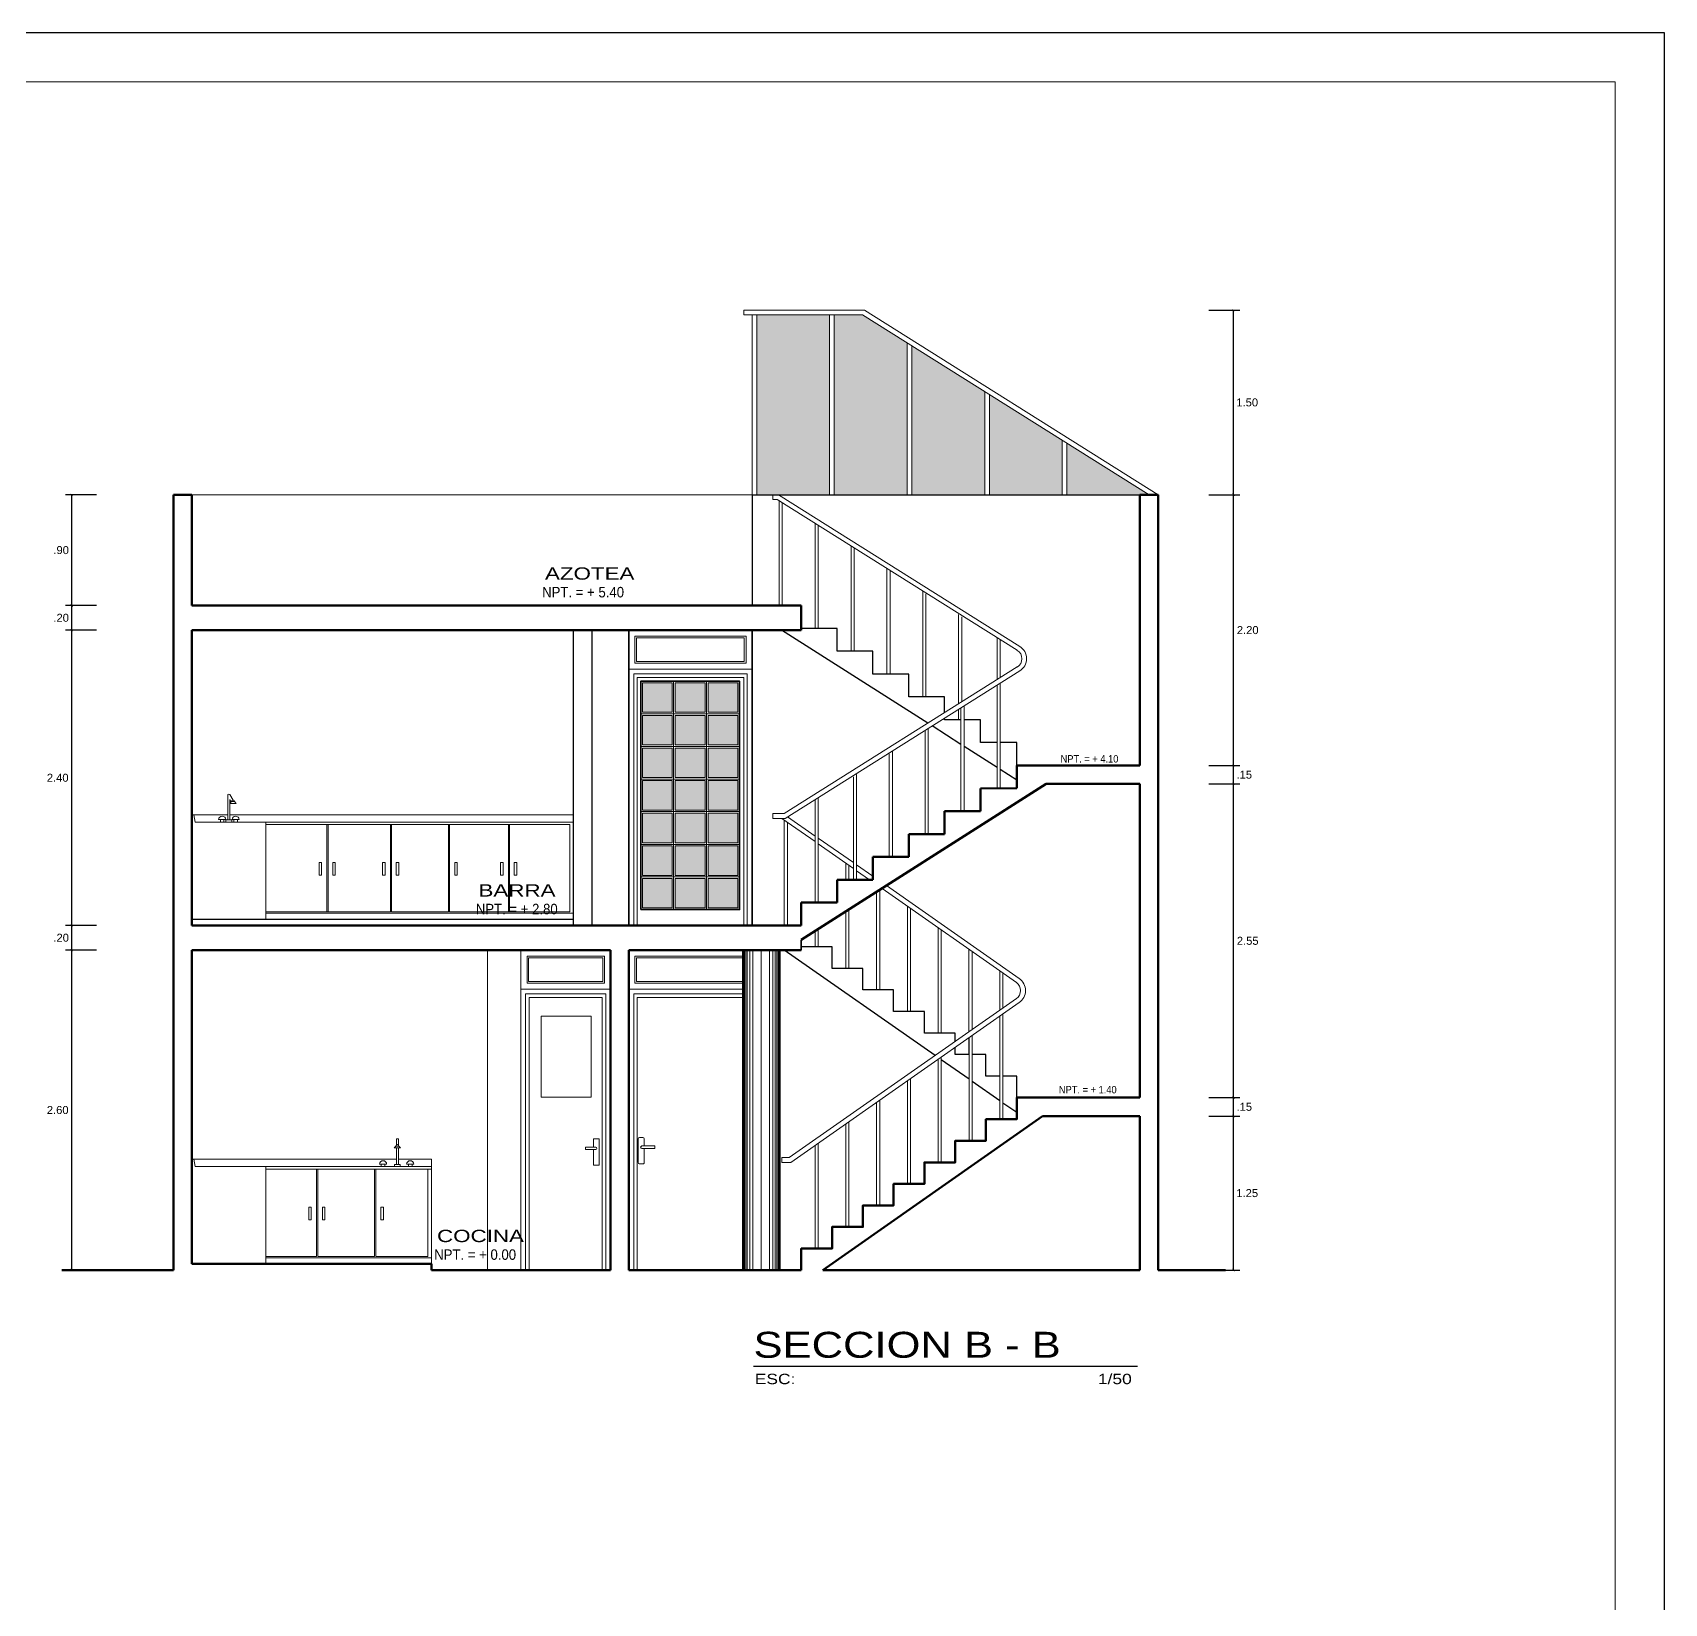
# Model space of a CAD drawing. Header units: millimetres. Extents: x 2033 to 2295, y 1536 to 1691.
# Drawn here: x 2149.63 to 2162.89, y 1625.46 to 1638.22 of the extents above; entities that cross this region are included whole.
import ezdxf

# ---------------------------------------------------------------- set-up
doc = ezdxf.new("R2010")
doc.units = ezdxf.units.MM
doc.layers.get('Defpoints').update_dxf_attribs({"color": 164})
for name, color, linetype, lineweight in [('cotas', 251, 'Continuous', 15), ('Detalles', 245, 'Continuous', 13), ('Detalles 1', 155, 'Continuous', 13), ('FACHADA', 40, 'Continuous', 35), ('Muebles', 33, 'Continuous', 9), ('muro bajo', 61, 'Continuous', 30), ('muroalto', 12, 'Continuous', 50), ('murolejos', 73, 'Continuous', 18), ('MUROS BAJOS', 80, 'Continuous', 25), ('NPT', 63, 'Continuous', 15), ('Puertas y ventanas', 163, 'Continuous', 5), ('Texto S.', 7, 'Continuous', 30), ('TEXTOS', 7, 'Continuous', 5), ('Texturas', 8, 'Continuous', 0)]:
    doc.layers.add(name, color=color, linetype=linetype, lineweight=lineweight)
doc.styles.add('ARDELG', font='arial.ttf', dxfattribs={"width": 0.9, "height": 0.1})
doc.styles.add('ARIAL', font='arial.ttf', dxfattribs={"width": 1.3, "height": 0.1})
doc.styles.add('Sta. Luisa 75 delg', font='arial.ttf', dxfattribs={"width": 1.2, "height": 0.1})
doc.styles.get("Standard").update_dxf_attribs({"font": 'arial.ttf'})
doc.dimstyles.new('Aritek', dxfattribs={"dimtxt": 0.065, "dimasz": 0.02, "dimexe": 0.05, "dimexo": 0.15, "dimgap": 0.03, "dimtad": 2, "dimtih": 1, "dimtoh": 1, "dimzin": 4, "dimdsep": 46, "dimtxsty": 'Standard', "dimblk": 'ARCHTICK', "dimcen": 0.1, "dimclrt": 7, "dimadec": 0, "dimazin": 0, "dimtfac": 1, "dimtmove": 2, "dimatfit": 1, "dimldrblk": 'DOTSMALL', "dimfxl": 0.2, "dimfxlon": 1, "dimarcsym": 0})

# ---------------------------------------------------------------- blocks, each defined once
blk = doc.blocks.new('_ArchTick')
at = {"color": 0, "linetype": 'ByBlock', "const_width": 0.15}
blk.add_lwpolyline([(-0.5, -0.5), (0.5, 0.5)], dxfattribs=at)
blk = doc.blocks.new('*D247')
at = {"layer": 'cotas', "color": 0, "lineweight": -2, "transparency": 16777216}
for p, q in [((2159.186, 1629.416), (2159.436, 1629.416)), ((2159.386, 1628.165), (2159.386, 1629.416)), ((2159.186, 1628.165), (2159.436, 1628.165))]:
    blk.add_line(p, q, dxfattribs=at)
at = {"layer": 'Defpoints', "color": 0, "transparency": 16777216}
for p in [(2158.625, 1629.416), (2159.386, 1629.416), (2158.625, 1628.165)]:
    blk.add_point(p, dxfattribs=at)
at = {"layer": 'cotas', "color": 0, "lineweight": -2, "transparency": 16777216, "xscale": 0.02, "yscale": 0.02, "zscale": 0.02}
for p, rotation in [((2159.386, 1629.416), 90), ((2159.386, 1628.165), 270)]:
    blk.add_blockref('_ArchTick', p, dxfattribs=dict(at, rotation=rotation))
at = {"layer": 'cotas', "color": 7, "transparency": 16777216, "insert": (2159.497, 1628.79), "char_height": 0.065, "attachment_point": 5}
blk.add_mtext('1.25', dxfattribs=at)
blk = doc.blocks.new('_DotSmall')
at = {"color": 0, "linetype": 'ByBlock', "const_width": 0.5}
blk.add_lwpolyline([(-0.0625, 0, 1), (0.0625, 0, 1)], format="xyb", close=True, dxfattribs=at)
blk = doc.blocks.new('*D248')
at = {"layer": 'cotas', "color": 0, "lineweight": -2, "transparency": 16777216}
for p, q in [((2159.186, 1629.566), (2159.436, 1629.566)), ((2159.386, 1629.416), (2159.386, 1629.566)), ((2159.186, 1629.416), (2159.436, 1629.416))]:
    blk.add_line(p, q, dxfattribs=at)
at = {"layer": 'Defpoints', "color": 0, "transparency": 16777216}
for p in [(2158.625, 1629.566), (2159.386, 1629.566), (2158.625, 1629.416)]:
    blk.add_point(p, dxfattribs=at)
at = {"layer": 'cotas', "color": 0, "lineweight": -2, "transparency": 16777216, "xscale": 0.02, "yscale": 0.02, "zscale": 0.02}
for p, rotation in [((2159.386, 1629.566), 90), ((2159.386, 1629.416), 270)]:
    blk.add_blockref('_ArchTick', p, dxfattribs=dict(at, rotation=rotation))
at = {"layer": 'cotas', "color": 7, "transparency": 16777216, "insert": (2159.473, 1629.491), "char_height": 0.065, "attachment_point": 5}
blk.add_mtext('.15', dxfattribs=at)
blk = doc.blocks.new('*D249')
at = {"layer": 'cotas', "color": 0, "lineweight": -2, "transparency": 16777216}
for p, q in [((2159.186, 1632.115), (2159.436, 1632.115)), ((2159.386, 1629.566), (2159.386, 1632.115)), ((2159.186, 1629.566), (2159.436, 1629.566))]:
    blk.add_line(p, q, dxfattribs=at)
at = {"layer": 'Defpoints', "color": 0, "transparency": 16777216}
for p in [(2158.625, 1632.115), (2159.386, 1632.115), (2158.625, 1629.566)]:
    blk.add_point(p, dxfattribs=at)
at = {"layer": 'cotas', "color": 0, "lineweight": -2, "transparency": 16777216, "xscale": 0.02, "yscale": 0.02, "zscale": 0.02}
for p, rotation in [((2159.386, 1632.115), 90), ((2159.386, 1629.566), 270)]:
    blk.add_blockref('_ArchTick', p, dxfattribs=dict(at, rotation=rotation))
at = {"layer": 'cotas', "color": 7, "transparency": 16777216, "insert": (2159.501, 1630.84), "char_height": 0.065, "attachment_point": 5}
blk.add_mtext('2.55', dxfattribs=at)
blk = doc.blocks.new('*D250')
at = {"layer": 'cotas', "color": 0, "lineweight": -2, "transparency": 16777216}
for p, q in [((2159.186, 1632.265), (2159.436, 1632.265)), ((2159.386, 1632.115), (2159.386, 1632.265)), ((2159.186, 1632.115), (2159.436, 1632.115))]:
    blk.add_line(p, q, dxfattribs=at)
at = {"layer": 'Defpoints', "color": 0, "transparency": 16777216}
for p in [(2158.625, 1632.265), (2159.386, 1632.265), (2158.625, 1632.115)]:
    blk.add_point(p, dxfattribs=at)
at = {"layer": 'cotas', "color": 0, "lineweight": -2, "transparency": 16777216, "xscale": 0.02, "yscale": 0.02, "zscale": 0.02}
for p, rotation in [((2159.386, 1632.265), 90), ((2159.386, 1632.115), 270)]:
    blk.add_blockref('_ArchTick', p, dxfattribs=dict(at, rotation=rotation))
at = {"layer": 'cotas', "color": 7, "transparency": 16777216, "insert": (2159.473, 1632.19), "char_height": 0.065, "attachment_point": 5}
blk.add_mtext('.15', dxfattribs=at)
blk = doc.blocks.new('*D251')
at = {"layer": 'cotas', "color": 0, "lineweight": -2, "transparency": 16777216}
for p, q in [((2159.186, 1634.465), (2159.436, 1634.465)), ((2159.386, 1632.265), (2159.386, 1634.465)), ((2159.186, 1632.265), (2159.436, 1632.265))]:
    blk.add_line(p, q, dxfattribs=at)
at = {"layer": 'Defpoints', "color": 0, "transparency": 16777216}
for p in [(2158.775, 1634.465), (2159.386, 1634.465), (2158.625, 1632.265)]:
    blk.add_point(p, dxfattribs=at)
at = {"layer": 'cotas', "color": 0, "lineweight": -2, "transparency": 16777216, "xscale": 0.02, "yscale": 0.02, "zscale": 0.02}
for p, rotation in [((2159.386, 1634.465), 90), ((2159.386, 1632.265), 270)]:
    blk.add_blockref('_ArchTick', p, dxfattribs=dict(at, rotation=rotation))
at = {"layer": 'cotas', "color": 7, "transparency": 16777216, "insert": (2159.501, 1633.365), "char_height": 0.065, "attachment_point": 5}
blk.add_mtext('2.20', dxfattribs=at)
blk = doc.blocks.new('*D252')
at = {"layer": 'cotas', "color": 0, "lineweight": -2, "transparency": 16777216}
for p, q in [((2159.186, 1635.965), (2159.436, 1635.965)), ((2159.386, 1634.465), (2159.386, 1635.965)), ((2159.186, 1634.465), (2159.436, 1634.465))]:
    blk.add_line(p, q, dxfattribs=at)
at = {"layer": 'Defpoints', "color": 0, "transparency": 16777216}
for p in [(2156.388, 1635.965), (2159.386, 1635.965), (2158.775, 1634.465)]:
    blk.add_point(p, dxfattribs=at)
at = {"layer": 'cotas', "color": 0, "lineweight": -2, "transparency": 16777216, "xscale": 0.02, "yscale": 0.02, "zscale": 0.02}
for p, rotation in [((2159.386, 1635.965), 90), ((2159.386, 1634.465), 270)]:
    blk.add_blockref('_ArchTick', p, dxfattribs=dict(at, rotation=rotation))
at = {"layer": 'cotas', "color": 7, "transparency": 16777216, "insert": (2159.497, 1635.215), "char_height": 0.065, "attachment_point": 5}
blk.add_mtext('1.50', dxfattribs=at)
blk = doc.blocks.new('*D253')
at = {"layer": 'cotas', "color": 0, "lineweight": -2, "transparency": 16777216}
for p, q in [((2150.149, 1630.765), (2149.899, 1630.765)), ((2149.949, 1628.165), (2149.949, 1630.765)), ((2150.149, 1628.165), (2149.899, 1628.165))]:
    blk.add_line(p, q, dxfattribs=at)
at = {"layer": 'Defpoints', "color": 0, "transparency": 16777216}
for p in [(2149.949, 1630.765), (2150.925, 1630.765), (2150.775, 1628.165)]:
    blk.add_point(p, dxfattribs=at)
at = {"layer": 'cotas', "color": 0, "lineweight": -2, "transparency": 16777216, "xscale": 0.02, "yscale": 0.02, "zscale": 0.02}
for p, rotation in [((2149.949, 1630.765), 90), ((2149.949, 1628.165), 270)]:
    blk.add_blockref('_ArchTick', p, dxfattribs=dict(at, rotation=rotation))
at = {"layer": 'cotas', "color": 7, "transparency": 16777216, "insert": (2149.835, 1629.465), "char_height": 0.065, "attachment_point": 5}
blk.add_mtext('2.60', dxfattribs=at)
blk = doc.blocks.new('*D254')
at = {"layer": 'cotas', "color": 0, "lineweight": -2, "transparency": 16777216}
for p, q in [((2150.149, 1630.965), (2149.899, 1630.965)), ((2149.949, 1630.765), (2149.949, 1630.965)), ((2150.149, 1630.765), (2149.899, 1630.765))]:
    blk.add_line(p, q, dxfattribs=at)
at = {"layer": 'Defpoints', "color": 0, "transparency": 16777216}
for p in [(2149.949, 1630.965), (2150.925, 1630.965), (2150.925, 1630.765)]:
    blk.add_point(p, dxfattribs=at)
at = {"layer": 'cotas', "color": 0, "lineweight": -2, "transparency": 16777216, "xscale": 0.02, "yscale": 0.02, "zscale": 0.02}
for p, rotation in [((2149.949, 1630.965), 90), ((2149.949, 1630.765), 270)]:
    blk.add_blockref('_ArchTick', p, dxfattribs=dict(at, rotation=rotation))
at = {"layer": 'cotas', "color": 7, "transparency": 16777216, "insert": (2149.863, 1630.865), "char_height": 0.065, "attachment_point": 5}
blk.add_mtext('.20', dxfattribs=at)
blk = doc.blocks.new('*D255')
at = {"layer": 'cotas', "color": 0, "lineweight": -2, "transparency": 16777216}
for p, q in [((2150.149, 1633.365), (2149.899, 1633.365)), ((2149.949, 1630.965), (2149.949, 1633.365)), ((2150.149, 1630.965), (2149.899, 1630.965))]:
    blk.add_line(p, q, dxfattribs=at)
at = {"layer": 'Defpoints', "color": 0, "transparency": 16777216}
for p in [(2149.949, 1633.365), (2150.925, 1633.365), (2150.925, 1630.965)]:
    blk.add_point(p, dxfattribs=at)
at = {"layer": 'cotas', "color": 0, "lineweight": -2, "transparency": 16777216, "xscale": 0.02, "yscale": 0.02, "zscale": 0.02}
for p, rotation in [((2149.949, 1633.365), 90), ((2149.949, 1630.965), 270)]:
    blk.add_blockref('_ArchTick', p, dxfattribs=dict(at, rotation=rotation))
at = {"layer": 'cotas', "color": 7, "transparency": 16777216, "insert": (2149.835, 1632.165), "char_height": 0.065, "attachment_point": 5}
blk.add_mtext('2.40', dxfattribs=at)
blk = doc.blocks.new('*D256')
at = {"layer": 'cotas', "color": 0, "lineweight": -2, "transparency": 16777216}
for p, q in [((2150.149, 1633.565), (2149.899, 1633.565)), ((2149.949, 1633.365), (2149.949, 1633.565)), ((2150.149, 1633.365), (2149.899, 1633.365))]:
    blk.add_line(p, q, dxfattribs=at)
at = {"layer": 'Defpoints', "color": 0, "transparency": 16777216}
for p in [(2149.949, 1633.565), (2150.925, 1633.565), (2150.925, 1633.365)]:
    blk.add_point(p, dxfattribs=at)
at = {"layer": 'cotas', "color": 0, "lineweight": -2, "transparency": 16777216, "xscale": 0.02, "yscale": 0.02, "zscale": 0.02}
for p, rotation in [((2149.949, 1633.565), 90), ((2149.949, 1633.365), 270)]:
    blk.add_blockref('_ArchTick', p, dxfattribs=dict(at, rotation=rotation))
at = {"layer": 'cotas', "color": 7, "transparency": 16777216, "insert": (2149.863, 1633.465), "char_height": 0.065, "attachment_point": 5}
blk.add_mtext('.20', dxfattribs=at)
blk = doc.blocks.new('*D257')
at = {"layer": 'cotas', "color": 0, "lineweight": -2, "transparency": 16777216}
for p, q in [((2150.149, 1634.465), (2149.899, 1634.465)), ((2149.949, 1633.565), (2149.949, 1634.465)), ((2150.149, 1633.565), (2149.899, 1633.565))]:
    blk.add_line(p, q, dxfattribs=at)
at = {"layer": 'Defpoints', "color": 0, "transparency": 16777216}
for p in [(2149.949, 1634.465), (2150.925, 1634.465), (2150.925, 1633.565)]:
    blk.add_point(p, dxfattribs=at)
at = {"layer": 'cotas', "color": 0, "lineweight": -2, "transparency": 16777216, "xscale": 0.02, "yscale": 0.02, "zscale": 0.02}
for p, rotation in [((2149.949, 1634.465), 90), ((2149.949, 1633.565), 270)]:
    blk.add_blockref('_ArchTick', p, dxfattribs=dict(at, rotation=rotation))
at = {"layer": 'cotas', "color": 7, "transparency": 16777216, "insert": (2149.863, 1634.015), "char_height": 0.065, "attachment_point": 5}
blk.add_mtext('.90', dxfattribs=at)

msp = doc.modelspace()

# ---------------------------------------------------------------- hatches: boundary and pattern name
at = {"layer": 'muro bajo'}
h = msp.add_hatch(color=256, dxfattribs=at)
h.set_gradient(color1=(127, 159, 255), one_color=1, tint=1)
h.paths.add_polyline_path([(2155.36, 1632.407), (2155.118, 1632.407), (2155.118, 1632.167), (2155.36, 1632.167)])
h.paths.add_polyline_path([(2155.36, 1632.142), (2155.118, 1632.142), (2155.118, 1631.902), (2155.36, 1631.902)])
h.paths.add_polyline_path([(2155.36, 1631.877), (2155.118, 1631.877), (2155.118, 1631.637), (2155.36, 1631.637)])
h.paths.add_polyline_path([(2155.36, 1631.612), (2155.118, 1631.612), (2155.118, 1631.372), (2155.36, 1631.372)])
h.paths.add_polyline_path([(2155.36, 1631.347), (2155.118, 1631.347), (2155.118, 1631.107), (2155.36, 1631.107)])
h.paths.add_polyline_path([(2155.093, 1631.347), (2154.851, 1631.347), (2154.851, 1631.107), (2155.093, 1631.107)])
h.paths.add_polyline_path([(2155.093, 1631.612), (2154.851, 1631.612), (2154.851, 1631.372), (2155.093, 1631.372)])
h.paths.add_polyline_path([(2154.826, 1631.612), (2154.584, 1631.612), (2154.584, 1631.372), (2154.826, 1631.372)])
h.paths.add_polyline_path([(2154.826, 1631.347), (2154.584, 1631.347), (2154.584, 1631.107), (2154.826, 1631.107)])
h.paths.add_polyline_path([(2155.093, 1631.877), (2154.851, 1631.877), (2154.851, 1631.637), (2155.093, 1631.637)])
h.paths.add_polyline_path([(2154.826, 1631.877), (2154.584, 1631.877), (2154.584, 1631.637), (2154.826, 1631.637)])
h.paths.add_polyline_path([(2154.826, 1632.142), (2154.584, 1632.142), (2154.584, 1631.902), (2154.826, 1631.902)])
h.paths.add_polyline_path([(2155.093, 1632.142), (2154.851, 1632.142), (2154.851, 1631.902), (2155.093, 1631.902)])
h.paths.add_polyline_path([(2155.093, 1632.407), (2154.851, 1632.407), (2154.851, 1632.167), (2155.093, 1632.167)])
h.paths.add_polyline_path([(2154.826, 1632.407), (2154.584, 1632.407), (2154.584, 1632.167), (2154.826, 1632.167)])
h.paths.add_polyline_path([(2154.826, 1632.672), (2154.584, 1632.672), (2154.584, 1632.433), (2154.826, 1632.433)])
h.paths.add_polyline_path([(2155.093, 1632.672), (2154.851, 1632.672), (2154.851, 1632.433), (2155.093, 1632.433)])
h.paths.add_polyline_path([(2155.36, 1632.672), (2155.118, 1632.672), (2155.118, 1632.433), (2155.36, 1632.433)])
h.paths.add_polyline_path([(2155.36, 1632.938), (2155.118, 1632.938), (2155.118, 1632.698), (2155.36, 1632.698)])
h.paths.add_polyline_path([(2155.093, 1632.938), (2154.851, 1632.938), (2154.851, 1632.698), (2155.093, 1632.698)])
h.paths.add_polyline_path([(2154.826, 1632.938), (2154.584, 1632.938), (2154.584, 1632.698), (2154.826, 1632.698)])
at = {"layer": 'Puertas y ventanas'}
h = msp.add_hatch(color=256, dxfattribs=at)
h.set_gradient(color1=(127, 159, 255), one_color=1, tint=1)
h.paths.add_polyline_path([(2155.513, 1634.465), (2156.105, 1634.465), (2156.105, 1635.593), (2156.105, 1635.927), (2155.513, 1635.927)])
h.paths.add_polyline_path([(2156.735, 1635.7), (2156.373, 1635.927), (2156.143, 1635.927), (2156.143, 1635.593), (2156.143, 1634.465), (2156.735, 1634.465)])
h.paths.add_polyline_path([(2156.773, 1634.465), (2157.365, 1634.465), (2157.365, 1635.304), (2156.773, 1635.676), (2156.773, 1635.593)])
h.paths.add_polyline_path([(2157.403, 1634.465), (2157.995, 1634.465), (2157.995, 1634.908), (2157.403, 1635.28)])
h.paths.add_polyline_path([(2158.625, 1634.465), (2158.7, 1634.465), (2158.033, 1634.884), (2158.033, 1634.465)])

# ---------------------------------------------------------------- linework, layer by layer
at = {"layer": 'Defpoints'}
msp.add_lwpolyline([(2134.885, 1638.22), (2162.885, 1638.22), (2162.885, 1610.578), (2134.885, 1610.578)], close=True, dxfattribs=at)
at = {"layer": 'Detalles'}
for p, q in [((2155.407, 1635.965), (2156.388, 1635.965)), ((2155.407, 1635.965), (2155.407, 1635.927)), ((2158.775, 1634.465), (2156.388, 1635.965)), ((2155.407, 1635.927), (2156.373, 1635.927)), ((2155.475, 1634.465), (2155.475, 1635.927)), ((2155.513, 1634.465), (2155.513, 1635.927)), ((2156.105, 1635.593), (2156.105, 1635.927)), ((2156.143, 1635.593), (2156.143, 1635.927)), ((2158.7, 1634.465), (2156.373, 1635.927)), ((2156.735, 1634.465), (2156.735, 1635.7)), ((2156.735, 1635.593), (2156.735, 1635.7)), ((2156.773, 1634.465), (2156.773, 1635.676)), ((2156.773, 1635.593), (2156.773, 1635.676)), ((2156.105, 1634.465), (2156.105, 1635.593)), ((2156.143, 1634.465), (2156.143, 1635.593)), ((2157.365, 1634.465), (2157.365, 1635.304)), ((2157.403, 1634.465), (2157.403, 1635.28)), ((2157.995, 1634.465), (2157.995, 1634.908)), ((2158.033, 1634.465), (2158.033, 1634.884)), ((2155.645, 1634.427), (2155.645, 1634.465)), ((2155.689, 1634.465), (2155.645, 1634.465)), ((2155.678, 1634.427), (2155.645, 1634.427)), ((2157.629, 1633.201), (2155.678, 1634.427)), ((2157.65, 1633.233), (2155.689, 1634.465)), ((2155.694, 1633.565), (2155.694, 1634.421)), ((2155.719, 1633.565), (2155.719, 1634.403)), ((2155.987, 1633.38), (2155.987, 1634.235)), ((2156.012, 1633.38), (2156.012, 1634.217)), ((2156.28, 1633.194), (2156.28, 1634.049)), ((2156.305, 1633.194), (2156.305, 1634.032)), ((2156.571, 1633.008), (2156.571, 1633.863)), ((2156.596, 1633.008), (2156.596, 1633.846)), ((2156.862, 1632.822), (2156.862, 1633.678)), ((2156.887, 1632.822), (2156.887, 1633.66)), ((2157.153, 1632.766), (2157.153, 1633.492)), ((2157.178, 1632.782), (2157.178, 1633.474)), ((2157.465, 1632.962), (2157.465, 1633.306)), ((2157.49, 1632.978), (2157.49, 1633.289)), ((2155.735, 1631.875), (2157.629, 1633.066)), ((2155.743, 1631.835), (2157.65, 1633.033)), ((2157.465, 1632.08), (2157.465, 1632.917)), ((2157.465, 1632.451), (2157.465, 1632.917)), ((2157.49, 1632.08), (2157.49, 1632.935)), ((2157.49, 1632.451), (2157.49, 1632.933)), ((2157.153, 1632.637), (2157.153, 1632.721)), ((2157.172, 1631.894), (2157.172, 1632.732)), ((2157.197, 1631.894), (2157.197, 1632.749)), ((2156.881, 1631.708), (2156.881, 1632.546)), ((2156.906, 1631.708), (2156.906, 1632.563)), ((2156.59, 1631.522), (2156.59, 1632.36)), ((2156.615, 1631.522), (2156.615, 1632.378)), ((2156.299, 1631.337), (2156.299, 1632.174)), ((2156.324, 1631.337), (2156.324, 1632.192)), ((2155.987, 1631.151), (2155.987, 1631.989)), ((2156.012, 1631.151), (2156.012, 1632.006)), ((2157.465, 1632.08), (2157.49, 1632.08)), ((2155.645, 1631.835), (2155.645, 1631.875)), ((2155.645, 1631.875), (2155.724, 1631.875)), ((2155.743, 1631.835), (2155.645, 1631.835)), ((2155.987, 1631.646), (2155.717, 1631.835)), ((2155.724, 1631.875), (2155.724, 1631.875)), ((2155.724, 1631.875), (2155.735, 1631.875)), ((2155.987, 1631.692), (2155.763, 1631.848)), ((2157.172, 1631.894), (2157.197, 1631.894)), ((2155.737, 1630.966), (2155.737, 1631.821)), ((2155.762, 1630.966), (2155.762, 1631.803)), ((2156.881, 1631.708), (2156.906, 1631.708)), ((2155.987, 1631.151), (2155.987, 1631.646)), ((2156.299, 1631.476), (2156.012, 1631.675)), ((2156.012, 1631.151), (2156.012, 1631.628)), ((2156.299, 1631.428), (2156.012, 1631.628)), ((2156.237, 1631.337), (2156.237, 1631.471)), ((2156.262, 1631.337), (2156.262, 1631.453)), ((2156.457, 1631.366), (2156.324, 1631.458)), ((2156.59, 1631.522), (2156.615, 1631.522)), ((2156.299, 1631.337), (2156.324, 1631.337)), ((2156.429, 1631.337), (2156.324, 1631.41)), ((2156.487, 1630.441), (2156.487, 1631.238)), ((2156.512, 1630.441), (2156.512, 1631.253)), ((2157.622, 1630.502), (2156.531, 1631.265)), ((2157.645, 1630.535), (2156.567, 1631.289)), ((2155.987, 1631.151), (2156.012, 1631.151)), ((2155.987, 1631.151), (2156.012, 1631.151)), ((2156.237, 1630.616), (2156.237, 1631.078)), ((2156.262, 1630.616), (2156.262, 1631.094)), ((2156.737, 1630.266), (2156.737, 1631.121)), ((2156.762, 1630.266), (2156.762, 1631.103)), ((2155.987, 1630.791), (2155.987, 1630.918)), ((2156.012, 1630.791), (2156.012, 1630.934)), ((2156.987, 1630.091), (2156.987, 1630.946)), ((2157.012, 1630.091), (2157.012, 1630.928)), ((2157.237, 1630.102), (2157.237, 1630.771)), ((2157.262, 1630.119), (2157.262, 1630.753)), ((2157.487, 1630.277), (2157.487, 1630.596)), ((2157.512, 1630.294), (2157.512, 1630.578)), ((2157.622, 1630.371), (2155.776, 1629.079)), ((2156.487, 1630.441), (2156.512, 1630.441)), ((2157.645, 1630.338), (2155.789, 1629.039)), ((2156.737, 1630.266), (2156.762, 1630.266)), ((2157.512, 1629.741), (2157.512, 1630.245)), ((2157.513, 1629.39), (2157.513, 1630.246)), ((2157.487, 1629.741), (2157.487, 1630.228)), ((2157.488, 1629.39), (2157.488, 1630.228)), ((2156.987, 1630.091), (2157.012, 1630.091)), ((2157.237, 1629.916), (2157.237, 1630.053)), ((2157.238, 1629.215), (2157.238, 1630.053)), ((2157.262, 1629.916), (2157.262, 1630.07)), ((2157.263, 1629.215), (2157.263, 1630.071)), ((2156.987, 1629.04), (2156.987, 1629.878)), ((2157.012, 1629.04), (2157.012, 1629.896)), ((2157.237, 1629.916), (2157.238, 1629.916)), ((2156.763, 1628.865), (2156.763, 1629.721)), ((2157.487, 1629.741), (2157.488, 1629.741)), ((2156.738, 1628.865), (2156.738, 1629.703)), ((2156.487, 1628.69), (2156.487, 1629.528)), ((2156.512, 1628.69), (2156.512, 1629.546)), ((2156.237, 1628.515), (2156.237, 1629.353)), ((2156.262, 1628.515), (2156.262, 1629.371)), ((2155.987, 1628.34), (2155.987, 1629.178)), ((2156.012, 1628.34), (2156.012, 1629.196)), ((2155.717, 1629.039), (2155.717, 1629.079)), ((2155.717, 1629.079), (2155.776, 1629.079)), ((2155.789, 1629.039), (2155.717, 1629.039)), ((2155.987, 1628.34), (2156.012, 1628.34))]:
    msp.add_line(p, q, dxfattribs=at)
for centre, radius, start, end in [((2157.587, 1633.133), 0.08, 302.1454, 57.8546), ((2157.587, 1633.133), 0.118, 302.1454, 57.8546), ((2157.576, 1630.436), 0.08, 304.9888, 55.0112), ((2157.576, 1630.436), 0.12, 304.9888, 55.0112)]:
    msp.add_arc(centre, radius, start, end, dxfattribs=at)
at = {"layer": 'Detalles 1'}
for p, q in [((2154.838, 1632.95), (2154.838, 1631.094)), ((2155.105, 1632.95), (2155.105, 1631.094)), ((2155.373, 1632.685), (2154.571, 1632.685)), ((2155.373, 1632.42), (2154.571, 1632.42)), ((2155.373, 1632.155), (2154.571, 1632.155)), ((2155.373, 1631.89), (2154.571, 1631.89)), ((2155.373, 1631.624), (2154.571, 1631.624)), ((2155.373, 1631.359), (2154.571, 1631.359))]:
    msp.add_line(p, q, dxfattribs=at)
msp.add_lwpolyline([(2154.571, 1631.094), (2155.373, 1631.094), (2155.373, 1632.95), (2154.571, 1632.95)], close=True, dxfattribs=at)
at = {"layer": 'FACHADA', "linetype": 'Continuous', "ltscale": 0.07}
for p, q in [((2155.875, 1633.379), (2155.875, 1633.565)), ((2154.475, 1630.965), (2154.475, 1633.365)), ((2155.475, 1630.965), (2155.475, 1633.365)), ((2157.625, 1632.08), (2157.625, 1632.265)), ((2156.457, 1631.337), (2156.457, 1631.522)), ((2155.4, 1628.165), (2155.4, 1630.765)), ((2155.7, 1628.165), (2155.7, 1630.765)), ((2155.875, 1630.765), (2155.875, 1630.846))]:
    msp.add_line(p, q, dxfattribs=at)
at = {"layer": 'FACHADA'}
msp.add_lwpolyline([(2154.571, 1631.094), (2155.373, 1631.094), (2155.373, 1632.95), (2154.571, 1632.95)], close=True, dxfattribs=at)
at = {"layer": 'Muebles'}
for p, q in [((2151.217, 1632.03), (2151.217, 1631.981)), ((2151.217, 1631.981), (2151.217, 1631.823)), ((2151.234, 1632.03), (2151.259, 1631.984)), ((2151.234, 1631.989), (2151.244, 1631.969)), ((2151.234, 1631.989), (2151.234, 1631.823)), ((2151.247, 1631.972), (2151.234, 1631.957)), ((2151.247, 1631.972), (2151.271, 1631.972)), ((2151.271, 1631.972), (2151.284, 1631.957)), ((2150.942, 1631.865), (2150.952, 1631.805)), ((2151.234, 1631.957), (2151.284, 1631.957)), ((2153.186, 1631.865), (2151.525, 1631.865)), ((2153.472, 1631.865), (2153.202, 1631.865)), ((2154.025, 1631.865), (2154.025, 1631.015)), ((2154.025, 1631.805), (2150.952, 1631.805)), ((2151.142, 1631.825), (2151.199, 1631.825)), ((2151.156, 1631.825), (2151.156, 1631.805)), ((2151.185, 1631.825), (2151.185, 1631.805)), ((2151.201, 1631.805), (2151.201, 1631.823)), ((2151.201, 1631.823), (2151.249, 1631.823)), ((2151.249, 1631.805), (2151.249, 1631.823)), ((2151.252, 1631.825), (2151.309, 1631.825)), ((2151.266, 1631.825), (2151.266, 1631.805)), ((2151.295, 1631.825), (2151.295, 1631.805)), ((2151.525, 1631.015), (2151.525, 1631.805)), ((2153.995, 1631.785), (2151.525, 1631.785)), ((2152.021, 1631.785), (2152.021, 1631.075)), ((2152.031, 1631.785), (2152.031, 1631.075)), ((2152.537, 1631.785), (2152.537, 1631.075)), ((2152.547, 1631.785), (2152.547, 1631.075)), ((2153.008, 1631.785), (2153.008, 1631.075)), ((2153.018, 1631.785), (2153.018, 1631.075)), ((2153.496, 1631.785), (2153.496, 1631.075)), ((2153.506, 1631.785), (2153.506, 1631.075)), ((2153.995, 1631.785), (2153.995, 1631.075)), ((2151.958, 1631.476), (2151.958, 1631.374)), ((2151.958, 1631.476), (2151.978, 1631.476)), ((2151.978, 1631.476), (2151.978, 1631.374)), ((2152.069, 1631.476), (2152.069, 1631.374)), ((2152.069, 1631.476), (2152.089, 1631.476)), ((2152.089, 1631.476), (2152.089, 1631.374)), ((2152.474, 1631.476), (2152.474, 1631.374)), ((2152.474, 1631.476), (2152.494, 1631.476)), ((2152.494, 1631.476), (2152.494, 1631.374)), ((2152.585, 1631.476), (2152.585, 1631.374)), ((2152.585, 1631.476), (2152.605, 1631.476)), ((2152.605, 1631.476), (2152.605, 1631.374)), ((2153.061, 1631.476), (2153.061, 1631.374)), ((2153.061, 1631.476), (2153.081, 1631.476)), ((2153.081, 1631.476), (2153.081, 1631.374)), ((2153.433, 1631.476), (2153.433, 1631.374)), ((2153.433, 1631.476), (2153.453, 1631.476)), ((2153.453, 1631.476), (2153.453, 1631.374)), ((2153.544, 1631.476), (2153.544, 1631.374)), ((2153.544, 1631.476), (2153.564, 1631.476)), ((2153.564, 1631.476), (2153.564, 1631.374)), ((2151.978, 1631.374), (2151.958, 1631.374)), ((2152.069, 1631.374), (2152.089, 1631.374)), ((2152.494, 1631.374), (2152.474, 1631.374)), ((2152.585, 1631.374), (2152.605, 1631.374)), ((2153.081, 1631.374), (2153.061, 1631.374)), ((2153.453, 1631.374), (2153.433, 1631.374)), ((2153.544, 1631.374), (2153.564, 1631.374)), ((2152.537, 1631.075), (2151.525, 1631.075)), ((2154.025, 1631.065), (2151.525, 1631.065)), ((2153.008, 1631.075), (2152.547, 1631.075)), ((2153.995, 1631.075), (2153.018, 1631.075)), ((2152.586, 1629.23), (2152.586, 1629.181)), ((2152.602, 1629.23), (2152.602, 1629.181)), ((2152.586, 1629.065), (2150.925, 1629.065)), ((2150.942, 1629.065), (2150.952, 1629.005)), ((2152.582, 1629.172), (2152.569, 1629.157)), ((2152.569, 1629.157), (2152.62, 1629.157)), ((2152.582, 1629.172), (2152.607, 1629.172)), ((2152.586, 1629.157), (2152.586, 1629.023)), ((2152.602, 1629.157), (2152.602, 1629.023)), ((2152.872, 1629.065), (2152.602, 1629.065)), ((2152.607, 1629.172), (2152.62, 1629.157)), ((2152.872, 1629.065), (2152.872, 1628.215)), ((2152.872, 1629.005), (2150.952, 1629.005)), ((2151.525, 1628.215), (2151.525, 1629.005)), ((2152.872, 1628.985), (2151.525, 1628.985)), ((2151.937, 1628.985), (2151.937, 1628.275)), ((2151.947, 1628.985), (2151.947, 1628.275)), ((2152.408, 1628.985), (2152.408, 1628.275)), ((2152.418, 1628.985), (2152.418, 1628.275)), ((2152.449, 1629.025), (2152.506, 1629.025)), ((2152.463, 1629.025), (2152.463, 1629.005)), ((2152.492, 1629.025), (2152.492, 1629.005)), ((2152.57, 1629.005), (2152.57, 1629.023)), ((2152.57, 1629.023), (2152.618, 1629.023)), ((2152.618, 1629.005), (2152.618, 1629.023)), ((2152.67, 1629.025), (2152.727, 1629.025)), ((2152.684, 1629.025), (2152.684, 1629.005)), ((2152.713, 1629.025), (2152.713, 1629.005)), ((2152.842, 1628.985), (2152.842, 1628.275)), ((2151.874, 1628.676), (2151.874, 1628.574)), ((2151.874, 1628.676), (2151.894, 1628.676)), ((2151.894, 1628.676), (2151.894, 1628.574)), ((2151.985, 1628.676), (2151.985, 1628.574)), ((2151.985, 1628.676), (2152.005, 1628.676)), ((2152.005, 1628.676), (2152.005, 1628.574)), ((2152.461, 1628.676), (2152.461, 1628.574)), ((2152.461, 1628.676), (2152.481, 1628.676)), ((2152.481, 1628.676), (2152.481, 1628.574)), ((2151.894, 1628.574), (2151.874, 1628.574)), ((2151.985, 1628.574), (2152.005, 1628.574)), ((2152.481, 1628.574), (2152.461, 1628.574)), ((2151.937, 1628.275), (2151.525, 1628.275)), ((2152.872, 1628.265), (2151.525, 1628.265)), ((2152.408, 1628.275), (2151.947, 1628.275)), ((2152.842, 1628.275), (2152.418, 1628.275))]:
    msp.add_line(p, q, dxfattribs=at)
at = {"layer": 'Muebles', "linetype": 'Continuous', "ltscale": 0.07}
for p, q in [((2150.925, 1631.865), (2151.217, 1631.865)), ((2151.234, 1631.865), (2154.025, 1631.865))]:
    msp.add_line(p, q, dxfattribs=at)
at = {"layer": 'Muebles'}
for centre, radius, start, end in [((2151.225, 1632.014), 0.0179, 63.0534, 116.9466), ((2151.259, 1631.972), 0.0124, 0, 180), ((2151.171, 1631.825), 0.0287, 0, 180), ((2151.28, 1631.825), 0.0287, 0, 180), ((2152.594, 1629.172), 0.0124, 0, 180), ((2152.594, 1629.214), 0.0179, 63.0534, 116.9466), ((2152.478, 1629.025), 0.0287, 0, 180), ((2152.698, 1629.025), 0.0287, 0, 180)]:
    msp.add_arc(centre, radius, start, end, dxfattribs=at)
at = {"layer": 'muroalto', "linetype": 'Continuous', "ltscale": 0.07}
for p, q in [((2150.775, 1628.165), (2150.775, 1634.465)), ((2150.925, 1633.565), (2150.925, 1634.465)), ((2158.625, 1632.265), (2158.625, 1634.465)), ((2158.775, 1628.165), (2158.775, 1634.465)), ((2150.925, 1633.565), (2155.875, 1633.565)), ((2155.875, 1633.365), (2155.875, 1633.565)), ((2150.925, 1633.365), (2154.475, 1633.365)), ((2150.925, 1630.965), (2150.925, 1633.365)), ((2154.475, 1633.365), (2155.875, 1633.365)), ((2157.625, 1632.265), (2158.625, 1632.265)), ((2157.625, 1632.08), (2157.625, 1632.265)), ((2155.875, 1630.847), (2157.863, 1632.115)), ((2157.863, 1632.115), (2158.625, 1632.115)), ((2158.625, 1629.566), (2158.625, 1632.115)), ((2157.33, 1632.079), (2157.625, 1632.08)), ((2157.33, 1631.894), (2157.33, 1632.079)), ((2157.039, 1631.708), (2157.039, 1631.894)), ((2157.039, 1631.894), (2157.33, 1631.894)), ((2156.748, 1631.522), (2156.748, 1631.708)), ((2156.748, 1631.708), (2157.039, 1631.708)), ((2156.457, 1631.337), (2156.457, 1631.522)), ((2156.457, 1631.522), (2156.748, 1631.522)), ((2156.166, 1631.151), (2156.166, 1631.337)), ((2156.166, 1631.337), (2156.457, 1631.337)), ((2155.875, 1630.965), (2155.875, 1631.151)), ((2155.875, 1631.151), (2156.166, 1631.151)), ((2150.925, 1630.965), (2155.875, 1630.965)), ((2150.925, 1630.765), (2154.325, 1630.765)), ((2150.925, 1628.215), (2150.925, 1630.765)), ((2154.325, 1628.165), (2154.325, 1630.765)), ((2154.475, 1630.765), (2155.875, 1630.765)), ((2154.475, 1628.165), (2154.475, 1630.765)), ((2157.625, 1629.566), (2158.625, 1629.566)), ((2156.049, 1628.165), (2157.835, 1629.416)), ((2157.835, 1629.416), (2158.625, 1629.416)), ((2158.625, 1628.165), (2158.625, 1629.416)), ((2149.869, 1628.165), (2150.775, 1628.165)), ((2150.925, 1628.215), (2152.872, 1628.215)), ((2152.872, 1628.165), (2154.325, 1628.165)), ((2154.475, 1628.165), (2155.875, 1628.165)), ((2156.049, 1628.165), (2158.625, 1628.165)), ((2158.775, 1628.165), (2159.32, 1628.165))]:
    msp.add_line(p, q, dxfattribs=at)
at = {"layer": 'muroalto'}
for p, q in [((2150.775, 1634.465), (2150.925, 1634.465)), ((2158.625, 1634.465), (2158.775, 1634.465)), ((2152.872, 1628.165), (2152.872, 1628.215))]:
    msp.add_line(p, q, dxfattribs=at)
at = {"layer": 'muroalto', "linetype": 'Continuous', "ltscale": 0.07}
msp.add_lwpolyline([(2155.875, 1628.165), (2155.875, 1628.34), (2156.125, 1628.34), (2156.125, 1628.515), (2156.375, 1628.515), (2156.375, 1628.69), (2156.625, 1628.69), (2156.625, 1628.865), (2156.875, 1628.865), (2156.875, 1629.04), (2157.125, 1629.04), (2157.125, 1629.215), (2157.375, 1629.215), (2157.375, 1629.39), (2157.625, 1629.39), (2157.625, 1629.566)], dxfattribs=at)
at = {"layer": 'murolejos', "linetype": 'Continuous', "ltscale": 0.07}
for p, q in [((2150.925, 1634.465), (2155.475, 1634.465)), ((2153.325, 1628.165), (2153.325, 1630.765)), ((2154.475, 1630.765), (2154.475, 1628.165))]:
    msp.add_line(p, q, dxfattribs=at)
at = {"layer": 'murolejos'}
msp.add_line((2153.598, 1628.165), (2153.598, 1630.765), dxfattribs=at)
at = {"layer": 'MUROS BAJOS'}
for p, q in [((2155.475, 1634.465), (2158.625, 1634.465)), ((2155.475, 1634.465), (2155.475, 1633.565)), ((2154.025, 1630.965), (2154.025, 1633.365)), ((2154.175, 1630.965), (2154.175, 1633.365)), ((2154.475, 1630.965), (2154.475, 1633.365)), ((2155.475, 1630.965), (2155.475, 1633.365))]:
    msp.add_line(p, q, dxfattribs=at)
at = {"layer": 'MUROS BAJOS', "linetype": 'Continuous', "ltscale": 0.07}
for p, q in [((2156.902, 1632.608), (2155.715, 1633.365)), ((2156.166, 1633.379), (2155.875, 1633.379)), ((2156.166, 1633.194), (2156.166, 1633.379)), ((2156.457, 1633.194), (2156.166, 1633.194)), ((2156.457, 1633.008), (2156.457, 1633.194)), ((2156.748, 1633.008), (2156.457, 1633.008)), ((2156.748, 1632.822), (2156.748, 1633.008)), ((2157.039, 1632.822), (2156.748, 1632.822)), ((2157.039, 1632.694), (2157.039, 1632.822)), ((2157.039, 1632.637), (2157.039, 1632.65)), ((2157.172, 1632.637), (2157.039, 1632.637)), ((2157.33, 1632.637), (2157.197, 1632.637)), ((2157.33, 1632.451), (2157.33, 1632.637)), ((2157.172, 1632.436), (2156.937, 1632.586)), ((2157.465, 1632.249), (2157.197, 1632.42)), ((2157.465, 1632.451), (2157.33, 1632.451)), ((2157.625, 1632.451), (2157.49, 1632.451)), ((2157.625, 1632.265), (2157.625, 1632.451)), ((2157.625, 1632.147), (2157.49, 1632.233)), ((2150.925, 1631.015), (2154.025, 1631.015)), ((2156.961, 1629.908), (2155.737, 1630.765)), ((2156.125, 1630.791), (2155.875, 1630.791)), ((2156.125, 1630.616), (2156.125, 1630.791)), ((2156.375, 1630.616), (2156.125, 1630.616)), ((2156.375, 1630.441), (2156.375, 1630.616)), ((2156.625, 1630.441), (2156.375, 1630.441)), ((2156.625, 1630.266), (2156.625, 1630.441)), ((2156.875, 1630.266), (2156.625, 1630.266)), ((2156.875, 1630.091), (2156.875, 1630.266)), ((2157.125, 1630.091), (2156.875, 1630.091)), ((2157.125, 1630.023), (2157.125, 1630.091)), ((2157.125, 1629.916), (2157.125, 1629.974)), ((2157.238, 1629.715), (2157.012, 1629.872)), ((2157.238, 1629.916), (2157.125, 1629.916)), ((2157.375, 1629.916), (2157.262, 1629.916)), ((2157.375, 1629.741), (2157.375, 1629.916)), ((2157.488, 1629.741), (2157.375, 1629.741)), ((2157.625, 1629.741), (2157.512, 1629.741)), ((2157.625, 1629.566), (2157.625, 1629.741)), ((2157.488, 1629.54), (2157.263, 1629.697)), ((2157.625, 1629.444), (2157.513, 1629.522))]:
    msp.add_line(p, q, dxfattribs=at)
at = {"layer": 'NPT', "lineweight": 30, "ltscale": 0.3}
msp.add_line((2155.486, 1627.383), (2158.607, 1627.383), dxfattribs=at)
at = {"layer": 'NPT'}
msp.add_lwpolyline([(2135.285, 1637.82), (2162.485, 1637.82), (2162.485, 1610.978), (2135.285, 1610.978)], close=True, dxfattribs=at)
at = {"layer": 'Puertas y ventanas'}
for p, q in [((2156.773, 1634.465), (2156.773, 1635.676)), ((2156.773, 1635.593), (2156.773, 1635.676)), ((2156.773, 1634.465), (2156.773, 1635.676)), ((2156.773, 1635.593), (2156.773, 1635.676)), ((2154.475, 1633.365), (2154.475, 1633.048)), ((2155.426, 1633.316), (2154.524, 1633.316)), ((2154.524, 1633.316), (2154.524, 1633.097)), ((2155.412, 1633.303), (2154.537, 1633.303)), ((2154.537, 1633.303), (2154.537, 1633.11)), ((2155.412, 1633.303), (2155.412, 1633.11)), ((2155.426, 1633.316), (2155.426, 1633.097)), ((2155.475, 1633.365), (2155.475, 1633.048)), ((2155.475, 1631.015), (2155.475, 1633.365)), ((2154.475, 1633.048), (2155.475, 1633.048)), ((2154.475, 1631.015), (2154.475, 1633.048)), ((2154.475, 1633.048), (2155.475, 1633.048)), ((2154.524, 1633.097), (2155.426, 1633.097)), ((2154.537, 1633.11), (2155.412, 1633.11)), ((2154.514, 1630.965), (2154.514, 1633.009)), ((2154.514, 1633.009), (2155.436, 1633.009)), ((2154.543, 1630.965), (2154.543, 1632.98)), ((2154.543, 1632.98), (2155.407, 1632.98)), ((2155.407, 1630.965), (2155.407, 1632.98)), ((2155.436, 1630.965), (2155.436, 1633.009)), ((2153.647, 1630.716), (2154.276, 1630.716)), ((2153.647, 1630.716), (2153.647, 1630.497)), ((2153.66, 1630.703), (2154.262, 1630.703)), ((2153.66, 1630.703), (2153.66, 1630.51)), ((2154.262, 1630.703), (2154.262, 1630.51)), ((2154.276, 1630.716), (2154.276, 1630.497)), ((2154.524, 1630.716), (2154.524, 1630.497)), ((2155.4, 1630.716), (2154.524, 1630.716)), ((2154.537, 1630.703), (2154.537, 1630.51)), ((2155.4, 1630.703), (2154.537, 1630.703)), ((2154.262, 1630.51), (2153.66, 1630.51)), ((2154.537, 1630.51), (2155.4, 1630.51)), ((2154.325, 1630.448), (2153.598, 1630.448)), ((2154.286, 1630.409), (2153.636, 1630.409)), ((2153.636, 1628.165), (2153.636, 1630.409)), ((2154.276, 1630.497), (2153.647, 1630.497)), ((2154.257, 1630.38), (2153.665, 1630.38)), ((2153.665, 1628.165), (2153.665, 1630.38)), ((2154.257, 1628.165), (2154.257, 1630.38)), ((2154.286, 1628.165), (2154.286, 1630.409)), ((2154.475, 1630.448), (2155.4, 1630.448)), ((2154.475, 1630.448), (2155.4, 1630.448)), ((2154.514, 1628.165), (2154.514, 1630.409)), ((2154.514, 1630.409), (2155.4, 1630.409)), ((2154.524, 1630.497), (2155.4, 1630.497)), ((2154.543, 1628.165), (2154.543, 1630.38)), ((2154.543, 1630.38), (2155.4, 1630.38)), ((2154.561, 1629.241), (2154.589, 1629.241)), ((2154.599, 1629.231), (2154.599, 1629.173))]:
    msp.add_line(p, q, dxfattribs=at)
at = {"layer": 'Puertas y ventanas', "linetype": 'Continuous', "ltscale": 0.07}
msp.add_line((2158.033, 1634.465), (2158.033, 1634.884), dxfattribs=at)
at = {"layer": 'Puertas y ventanas'}
for points in [[(2154.826, 1632.698), (2154.584, 1632.698), (2154.584, 1632.938), (2154.826, 1632.938)], [(2154.851, 1632.698), (2155.093, 1632.698), (2155.093, 1632.938), (2154.851, 1632.938)], [(2155.36, 1632.698), (2155.118, 1632.698), (2155.118, 1632.938), (2155.36, 1632.938)], [(2154.826, 1632.433), (2154.584, 1632.433), (2154.584, 1632.672), (2154.826, 1632.672)], [(2154.851, 1632.433), (2155.093, 1632.433), (2155.093, 1632.672), (2154.851, 1632.672)], [(2155.36, 1632.433), (2155.118, 1632.433), (2155.118, 1632.672), (2155.36, 1632.672)], [(2154.826, 1632.167), (2154.584, 1632.167), (2154.584, 1632.407), (2154.826, 1632.407)], [(2154.851, 1632.167), (2155.093, 1632.167), (2155.093, 1632.407), (2154.851, 1632.407)], [(2155.36, 1632.167), (2155.118, 1632.167), (2155.118, 1632.407), (2155.36, 1632.407)], [(2154.826, 1631.902), (2154.584, 1631.902), (2154.584, 1632.142), (2154.826, 1632.142)], [(2154.851, 1631.902), (2155.093, 1631.902), (2155.093, 1632.142), (2154.851, 1632.142)], [(2155.36, 1631.902), (2155.118, 1631.902), (2155.118, 1632.142), (2155.36, 1632.142)], [(2154.826, 1631.637), (2154.584, 1631.637), (2154.584, 1631.877), (2154.826, 1631.877)], [(2154.851, 1631.637), (2155.093, 1631.637), (2155.093, 1631.877), (2154.851, 1631.877)], [(2155.36, 1631.637), (2155.118, 1631.637), (2155.118, 1631.877), (2155.36, 1631.877)], [(2154.826, 1631.372), (2154.584, 1631.372), (2154.584, 1631.612), (2154.826, 1631.612)], [(2154.851, 1631.372), (2155.093, 1631.372), (2155.093, 1631.612), (2154.851, 1631.612)], [(2155.36, 1631.372), (2155.118, 1631.372), (2155.118, 1631.612), (2155.36, 1631.612)], [(2154.826, 1631.107), (2154.584, 1631.107), (2154.584, 1631.347), (2154.826, 1631.347)], [(2154.851, 1631.107), (2155.093, 1631.107), (2155.093, 1631.347), (2154.851, 1631.347)], [(2155.36, 1631.107), (2155.118, 1631.107), (2155.118, 1631.347), (2155.36, 1631.347)], [(2153.762, 1630.228), (2154.168, 1630.228), (2154.168, 1629.571), (2153.762, 1629.571)]]:
    msp.add_lwpolyline(points, close=True, dxfattribs=at)
for points in [[(2154.234, 1629.018), (2154.234, 1629.231), (2154.186, 1629.231), (2154.186, 1629.163)], [(2154.186, 1629.144), (2154.186, 1629.018), (2154.234, 1629.018)]]:
    msp.add_lwpolyline(points, dxfattribs=at)
for points in [[(2154.599, 1629.153), (2154.599, 1629.038, -0.414214), (2154.589, 1629.028), (2154.561, 1629.028, -0.414214), (2154.551, 1629.038), (2154.551, 1629.231)], [(2154.205, 1629.163), (2154.123, 1629.163), (2154.123, 1629.144), (2154.205, 1629.144, 1), (2154.205, 1629.163)], [(2154.58, 1629.173), (2154.686, 1629.173), (2154.686, 1629.153), (2154.58, 1629.153, -1), (2154.58, 1629.173)]]:
    msp.add_lwpolyline(points, format="xyb", dxfattribs=at)
for centre, start, end in [((2154.561, 1629.231), 90, 180), ((2154.589, 1629.231), 0, 90)]:
    msp.add_arc(centre, 0.01, start, end, dxfattribs=at)
at = {"layer": 'Texturas', "linetype": 'Continuous', "ltscale": 0.07}
for p, q in [((2155.406, 1628.165), (2155.406, 1630.765)), ((2155.413, 1628.165), (2155.413, 1630.765)), ((2155.424, 1628.165), (2155.424, 1630.765)), ((2155.436, 1628.165), (2155.436, 1630.765)), ((2155.456, 1628.165), (2155.456, 1630.765)), ((2155.482, 1628.165), (2155.482, 1630.765)), ((2155.55, 1628.165), (2155.55, 1630.765)), ((2155.617, 1628.165), (2155.617, 1630.765)), ((2155.643, 1628.165), (2155.643, 1630.765)), ((2155.663, 1628.165), (2155.663, 1630.765)), ((2155.675, 1628.165), (2155.675, 1630.765)), ((2155.686, 1628.165), (2155.686, 1630.765)), ((2155.694, 1628.165), (2155.694, 1630.765))]:
    msp.add_line(p, q, dxfattribs=at)

# ---------------------------------------------------------------- texts
at = {"layer": 'Texto S.', "attachment_point": 1, "style": 'Sta. Luisa 75 delg'}
for s, insert, char_height, width in [('{\\H2.5x;SECCION B - B}', (2155.487, 1627.663), 0.08438, 5.3037), ('ESC:', (2155.497, 1627.322), 0.0844, 1.4345), ('1/50', (2158.284, 1627.322), 0.0844, 0.30729)]:
    msp.add_mtext(s, dxfattribs=dict(at, insert=insert, char_height=char_height, width=width))
at = {"layer": 'TEXTOS', "ltscale": 0.005, "attachment_point": 1}
for s, insert, char_height, width, style in [('AZOTEA', (2153.793, 1633.875), 0.1, 1.686, 'ARIAL'), ('NPT. = + 5.40', (2153.77, 1633.716), 0.085, 1, 'ARDELG'), ('NPT. = + 4.10', (2157.981, 1632.349), 0.06, 1, 'ARDELG'), ('BARRA', (2153.253, 1631.3), 0.1, 1.686, 'ARIAL'), ('NPT. = + 2.80', (2153.231, 1631.141), 0.085, 1, 'ARDELG'), ('NPT. = + 1.40', (2157.967, 1629.661), 0.06, 1, 'ARDELG'), ('COCINA', (2152.916, 1628.492), 0.1, 1.686, 'ARIAL'), ('NPT. = + 0.00', (2152.893, 1628.333), 0.085, 1, 'ARDELG')]:
    msp.add_mtext(s, dxfattribs=dict(at, insert=insert, char_height=char_height, width=width, style=style))

# ---------------------------------------------------------------- dimensions: what is measured, and where the dimension line sits
at = {"layer": 'cotas'}
for base, p1, p2, picture, middle in [((2159.386, 1635.965), (2158.775, 1634.465), (2156.388, 1635.965), '*D252', (2159.497, 1635.215)), ((2149.949, 1634.465), (2150.925, 1633.565), (2150.925, 1634.465), '*D257', (2149.863, 1634.015)), ((2159.386, 1634.465), (2158.625, 1632.265), (2158.775, 1634.465), '*D251', (2159.501, 1633.365)), ((2149.949, 1633.565), (2150.925, 1633.365), (2150.925, 1633.565), '*D256', (2149.863, 1633.465)), ((2149.949, 1633.365), (2150.925, 1630.965), (2150.925, 1633.365), '*D255', (2149.835, 1632.165)), ((2159.386, 1632.265), (2158.625, 1632.115), (2158.625, 1632.265), '*D250', (2159.473, 1632.19)), ((2159.386, 1632.115), (2158.625, 1629.566), (2158.625, 1632.115), '*D249', (2159.501, 1630.84)), ((2149.949, 1630.965), (2150.925, 1630.765), (2150.925, 1630.965), '*D254', (2149.863, 1630.865)), ((2149.949, 1630.765), (2150.775, 1628.165), (2150.925, 1630.765), '*D253', (2149.835, 1629.465)), ((2159.386, 1629.566), (2158.625, 1629.416), (2158.625, 1629.566), '*D248', (2159.473, 1629.491)), ((2159.386, 1629.416), (2158.625, 1628.165), (2158.625, 1629.416), '*D247', (2159.497, 1628.79))]:
    dim = msp.add_linear_dim(base=base, p1=p1, p2=p2, angle=90, dimstyle='Aritek', dxfattribs=at)
    dim.commit()
    dim.dimension.update_dxf_attribs({"geometry": picture, "text_midpoint": middle})

doc.saveas('drawing.dxf')
